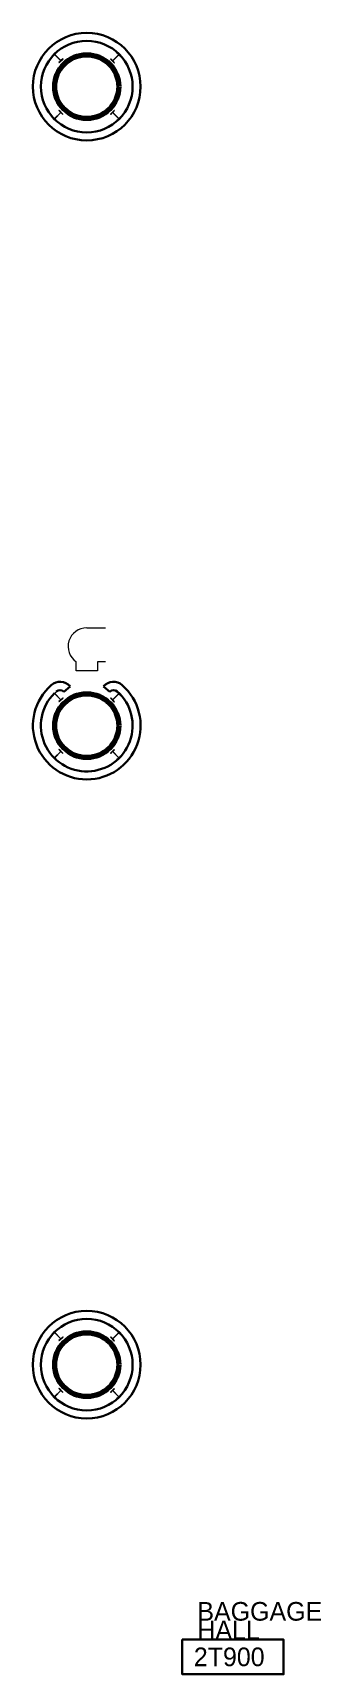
# Model space of a CAD drawing. Header units: metres. Extents: x 1807 to 3745, y 842 to 1968.
# Drawn here: x 3436.99 to 3442.4, y 1350.19 to 1381.01 of the extents above; entities that cross this region are included whole.
import ezdxf
from ezdxf.enums import TextEntityAlignment as Align

# ---------------------------------------------------------------- set-up
doc = ezdxf.new("R2010")
doc.units = ezdxf.units.M
doc.header["$MEASUREMENT"] = 0
for name, color, linetype, lineweight in [('Level 1', 7, 'Continuous', 0), ('Level 31', 7, 'Continuous', 0), ('Level 33', 7, 'Continuous', 0), ('TRIRIGA DOOR BOX', 7, 'Continuous', 0)]:
    doc.layers.add(name, color=color, linetype=linetype, lineweight=lineweight)
doc.styles.add('Style-CHAR_FAST_FONT', font='CHAR_FAST_FONT.shx', dxfattribs={"height": 0.2})

msp = doc.modelspace()

# ---------------------------------------------------------------- linework, layer by layer
at = {"layer": 'Level 1', "color": 7, "linetype": 'Continuous', "lineweight": 13}
for p, q in [((3437.43, 1380.643), (3437.358, 1380.571)), ((3437.358, 1380.571), (3437.364, 1380.566)), ((3437.364, 1380.566), (3437.393, 1380.595)), ((3437.403, 1380.595), (3437.507, 1380.491)), ((3437.407, 1380.609), (3437.435, 1380.638)), ((3437.51, 1380.494), (3437.407, 1380.598)), ((3437.435, 1380.638), (3437.43, 1380.643)), ((3438.595, 1380.597), (3438.491, 1380.493)), ((3438.494, 1380.49), (3438.598, 1380.593)), ((3438.571, 1380.642), (3438.566, 1380.636)), ((3438.566, 1380.636), (3438.595, 1380.607)), ((3438.643, 1380.57), (3438.571, 1380.642)), ((3438.609, 1380.593), (3438.637, 1380.565)), ((3438.637, 1380.565), (3438.643, 1380.57)), ((3437.507, 1380.48), (3437.478, 1380.451)), ((3437.478, 1380.451), (3437.484, 1380.446)), ((3437.484, 1380.446), (3437.556, 1380.517)), ((3437.55, 1380.523), (3437.521, 1380.494)), ((3437.556, 1380.517), (3437.55, 1380.523)), ((3438.451, 1380.522), (3438.446, 1380.516)), ((3438.446, 1380.516), (3438.517, 1380.444)), ((3438.48, 1380.493), (3438.451, 1380.522)), ((3438.523, 1380.45), (3438.494, 1380.479)), ((3438.517, 1380.444), (3438.523, 1380.45)), ((3437.363, 1379.435), (3437.357, 1379.43)), ((3437.357, 1379.43), (3437.429, 1379.358)), ((3437.391, 1379.407), (3437.363, 1379.435)), ((3437.506, 1379.51), (3437.402, 1379.407)), ((3437.405, 1379.403), (3437.509, 1379.507)), ((3437.434, 1379.364), (3437.405, 1379.393)), ((3437.429, 1379.358), (3437.434, 1379.364)), ((3437.483, 1379.556), (3437.477, 1379.55)), ((3437.477, 1379.55), (3437.506, 1379.521)), ((3437.554, 1379.484), (3437.483, 1379.556)), ((3437.52, 1379.507), (3437.549, 1379.478)), ((3437.549, 1379.478), (3437.554, 1379.484)), ((3438.516, 1379.554), (3438.444, 1379.483)), ((3438.444, 1379.483), (3438.45, 1379.477)), ((3438.45, 1379.477), (3438.479, 1379.506)), ((3438.49, 1379.506), (3438.593, 1379.402)), ((3438.493, 1379.52), (3438.522, 1379.549)), ((3438.597, 1379.405), (3438.493, 1379.509)), ((3438.522, 1379.549), (3438.516, 1379.554)), ((3438.593, 1379.391), (3438.565, 1379.362)), ((3438.565, 1379.362), (3438.57, 1379.357)), ((3438.57, 1379.357), (3438.642, 1379.429)), ((3438.636, 1379.434), (3438.607, 1379.405)), ((3438.642, 1379.429), (3438.636, 1379.434)), ((3438, 1369.837), (3438.35, 1369.837)), ((3437.8, 1369.027), (3437.8, 1369.2)), ((3438.35, 1369.2), (3438.2, 1369.2)), ((3438.2, 1369.2), (3438.2, 1369.027)), ((3438.2, 1369.027), (3437.8, 1369.027)), ((3437.43, 1368.643), (3437.358, 1368.571)), ((3437.358, 1368.571), (3437.364, 1368.566)), ((3437.364, 1368.566), (3437.393, 1368.595)), ((3437.403, 1368.595), (3437.507, 1368.491)), ((3437.407, 1368.609), (3437.435, 1368.638)), ((3437.51, 1368.494), (3437.407, 1368.598)), ((3437.435, 1368.638), (3437.43, 1368.643)), ((3437.55, 1368.523), (3437.521, 1368.494)), ((3437.556, 1368.517), (3437.55, 1368.523)), ((3438.451, 1368.522), (3438.446, 1368.516)), ((3438.48, 1368.493), (3438.451, 1368.522)), ((3438.595, 1368.597), (3438.491, 1368.493)), ((3438.494, 1368.49), (3438.598, 1368.593)), ((3438.571, 1368.642), (3438.566, 1368.636)), ((3438.566, 1368.636), (3438.595, 1368.607)), ((3438.643, 1368.57), (3438.571, 1368.642)), ((3438.609, 1368.593), (3438.637, 1368.565)), ((3438.637, 1368.565), (3438.643, 1368.57)), ((3437.507, 1368.48), (3437.478, 1368.451)), ((3437.478, 1368.451), (3437.484, 1368.446)), ((3437.484, 1368.446), (3437.556, 1368.517)), ((3438.446, 1368.516), (3438.517, 1368.444)), ((3438.523, 1368.45), (3438.494, 1368.479)), ((3438.517, 1368.444), (3438.523, 1368.45)), ((3437.363, 1367.435), (3437.357, 1367.43)), ((3437.357, 1367.43), (3437.429, 1367.358)), ((3437.391, 1367.407), (3437.363, 1367.435)), ((3437.506, 1367.51), (3437.402, 1367.407)), ((3437.405, 1367.403), (3437.509, 1367.507)), ((3437.434, 1367.364), (3437.405, 1367.393)), ((3437.429, 1367.358), (3437.434, 1367.364)), ((3437.483, 1367.556), (3437.477, 1367.55)), ((3437.477, 1367.55), (3437.506, 1367.521)), ((3437.554, 1367.484), (3437.483, 1367.556)), ((3437.52, 1367.507), (3437.549, 1367.478)), ((3437.549, 1367.478), (3437.554, 1367.484)), ((3438.516, 1367.554), (3438.444, 1367.483)), ((3438.444, 1367.483), (3438.45, 1367.477)), ((3438.45, 1367.477), (3438.479, 1367.506)), ((3438.49, 1367.506), (3438.593, 1367.402)), ((3438.493, 1367.52), (3438.522, 1367.549)), ((3438.597, 1367.405), (3438.493, 1367.509)), ((3438.522, 1367.549), (3438.516, 1367.554)), ((3438.593, 1367.391), (3438.565, 1367.362)), ((3438.565, 1367.362), (3438.57, 1367.357)), ((3438.57, 1367.357), (3438.642, 1367.429)), ((3438.636, 1367.434), (3438.607, 1367.405)), ((3438.642, 1367.429), (3438.636, 1367.434)), ((3437.43, 1356.643), (3437.358, 1356.571)), ((3437.358, 1356.571), (3437.364, 1356.566)), ((3437.364, 1356.566), (3437.393, 1356.595)), ((3437.403, 1356.595), (3437.507, 1356.491)), ((3437.407, 1356.609), (3437.435, 1356.638)), ((3437.51, 1356.494), (3437.407, 1356.598)), ((3437.435, 1356.638), (3437.43, 1356.643)), ((3437.484, 1356.446), (3437.556, 1356.517)), ((3437.55, 1356.523), (3437.521, 1356.494)), ((3437.556, 1356.517), (3437.55, 1356.523)), ((3438.451, 1356.522), (3438.446, 1356.516)), ((3438.446, 1356.516), (3438.517, 1356.444)), ((3438.48, 1356.493), (3438.451, 1356.522)), ((3438.595, 1356.597), (3438.491, 1356.493)), ((3438.494, 1356.49), (3438.598, 1356.593)), ((3438.571, 1356.642), (3438.566, 1356.636)), ((3438.566, 1356.636), (3438.595, 1356.607)), ((3438.643, 1356.57), (3438.571, 1356.642)), ((3438.609, 1356.593), (3438.637, 1356.565)), ((3438.637, 1356.565), (3438.643, 1356.57)), ((3437.507, 1356.48), (3437.478, 1356.451)), ((3437.478, 1356.451), (3437.484, 1356.446)), ((3438.523, 1356.45), (3438.494, 1356.479)), ((3438.517, 1356.444), (3438.523, 1356.45)), ((3437.363, 1355.435), (3437.357, 1355.43)), ((3437.357, 1355.43), (3437.429, 1355.358)), ((3437.391, 1355.407), (3437.363, 1355.435)), ((3437.506, 1355.51), (3437.402, 1355.407)), ((3437.405, 1355.403), (3437.509, 1355.507)), ((3437.434, 1355.364), (3437.405, 1355.393)), ((3437.429, 1355.358), (3437.434, 1355.364)), ((3437.483, 1355.556), (3437.477, 1355.55)), ((3437.477, 1355.55), (3437.506, 1355.521)), ((3437.554, 1355.484), (3437.483, 1355.556)), ((3437.52, 1355.507), (3437.549, 1355.478)), ((3437.549, 1355.478), (3437.554, 1355.484)), ((3438.516, 1355.554), (3438.444, 1355.483)), ((3438.444, 1355.483), (3438.45, 1355.477)), ((3438.45, 1355.477), (3438.479, 1355.506)), ((3438.49, 1355.506), (3438.593, 1355.402)), ((3438.493, 1355.52), (3438.522, 1355.549)), ((3438.597, 1355.405), (3438.493, 1355.509)), ((3438.522, 1355.549), (3438.516, 1355.554)), ((3438.593, 1355.391), (3438.565, 1355.362)), ((3438.565, 1355.362), (3438.57, 1355.357)), ((3438.57, 1355.357), (3438.642, 1355.429)), ((3438.636, 1355.434), (3438.607, 1355.405)), ((3438.642, 1355.429), (3438.636, 1355.434))]:
    msp.add_line(p, q, dxfattribs=at)
at = {"layer": 'Level 1', "color": 7, "linetype": 'Continuous', "lineweight": 30}
for p, q in [((3437.687, 1368.738), (3437.569, 1368.634)), ((3437.687, 1368.738), (3437.569, 1368.634)), ((3438.313, 1368.738), (3438.431, 1368.634))]:
    msp.add_line(p, q, dxfattribs=at)
for centre, radius in [((3438, 1380), 1.01), ((3438, 1380), 0.86), ((3438, 1356), 1.01), ((3438, 1356), 0.86)]:
    msp.add_circle(centre, radius, dxfattribs=at)
at = {"layer": 'Level 1', "color": 7, "linetype": 'Continuous', "lineweight": 70}
for centre in [(3438, 1380), (3438, 1368), (3438, 1356)]:
    msp.add_circle(centre, 0.6, dxfattribs=at)
at = {"layer": 'Level 1', "color": 7, "linetype": 'Continuous', "lineweight": 13}
for centre, radius, start, end in [((3437.398, 1380.589), 0.0076, 45, 135), ((3437.412, 1380.603), 0.0076, 135, 225), ((3438.589, 1380.602), 0.0076, 315, 45), ((3438.603, 1380.588), 0.0076, 45, 135), ((3437.502, 1380.485), 0.0076, 315, 45), ((3437.516, 1380.499), 0.0076, 225, 315), ((3438.485, 1380.498), 0.0076, 225, 315), ((3438.499, 1380.484), 0.0076, 135, 225), ((3437.397, 1379.412), 0.0076, 225, 315), ((3437.411, 1379.398), 0.0076, 135, 225), ((3437.501, 1379.516), 0.0076, 315, 45), ((3437.515, 1379.502), 0.0076, 45, 135), ((3438.484, 1379.501), 0.0076, 45, 135), ((3438.498, 1379.515), 0.0076, 135, 225), ((3438.588, 1379.397), 0.0076, 315, 45), ((3438.602, 1379.411), 0.0076, 225, 315), ((3438, 1369.487), 0.35, 90.0019, 235.1483), ((3437.398, 1368.589), 0.0076, 45, 135), ((3437.412, 1368.603), 0.0076, 135, 225), ((3438.589, 1368.602), 0.0076, 315, 45), ((3438.603, 1368.588), 0.0076, 45, 135), ((3437.502, 1368.485), 0.0076, 315, 45), ((3437.516, 1368.499), 0.0076, 225, 315), ((3438.485, 1368.498), 0.0076, 225, 315), ((3438.499, 1368.484), 0.0076, 135, 225), ((3437.397, 1367.412), 0.0076, 225, 315), ((3437.411, 1367.398), 0.0076, 135, 225), ((3437.501, 1367.516), 0.0076, 315, 45), ((3437.515, 1367.502), 0.0076, 45, 135), ((3438.484, 1367.501), 0.0076, 45, 135), ((3438.498, 1367.515), 0.0076, 135, 225), ((3438.588, 1367.397), 0.0076, 315, 45), ((3438.602, 1367.411), 0.0076, 225, 315), ((3437.398, 1356.589), 0.0076, 45, 135), ((3437.412, 1356.603), 0.0076, 135, 225), ((3438.589, 1356.602), 0.0076, 315, 45), ((3438.603, 1356.588), 0.0076, 45, 135), ((3437.502, 1356.485), 0.0076, 315, 45), ((3437.516, 1356.499), 0.0076, 225, 315), ((3438.485, 1356.498), 0.0076, 225, 315), ((3438.499, 1356.484), 0.0076, 135, 225), ((3437.397, 1355.412), 0.0076, 225, 315), ((3437.411, 1355.398), 0.0076, 135, 225), ((3437.501, 1355.516), 0.0076, 315, 45), ((3437.515, 1355.502), 0.0076, 45, 135), ((3438.484, 1355.501), 0.0076, 45, 135), ((3438.498, 1355.515), 0.0076, 135, 225), ((3438.588, 1355.397), 0.0076, 315, 45), ((3438.602, 1355.411), 0.0076, 225, 315)]:
    msp.add_arc(centre, radius, start, end, dxfattribs=at)
at = {"layer": 'Level 1', "color": 7, "linetype": 'Continuous', "lineweight": 30}
for centre, radius, start, end in [((3438, 1368), 1.01, 131.2423, 48.7577), ((3438, 1368), 0.86, 134.8407, 48.3352), ((3437.499, 1368.573), 0.25, 41.5033, 131.5018), ((3437.499, 1368.573), 0.25, 41.5033, 131.5018), ((3437.494, 1368.568), 0.1, 41.5033, 131.5018), ((3437.494, 1368.568), 0.1, 41.5033, 131.5018), ((3438.501, 1368.573), 0.25, 48.4982, 138.4967), ((3438.506, 1368.568), 0.1, 48.4982, 138.4967)]:
    msp.add_arc(centre, radius, start, end, dxfattribs=at)
at = {"layer": 'TRIRIGA DOOR BOX', "color": 251, "linetype": 'Continuous', "lineweight": 30, "true_color": 0x555555}
msp.add_lwpolyline([(3439.792, 1350.838), (3441.692, 1350.838), (3441.692, 1350.188), (3439.792, 1350.188)], close=True, dxfattribs=at)

# ---------------------------------------------------------------- texts
at = {"layer": 'Level 31', "color": 7, "linetype": 'Continuous', "lineweight": 30, "insert": (3440.075, 1351.193), "char_height": 0.35, "width": 2.54949, "attachment_point": 4, "line_spacing_factor": 0.6, "style": 'Style-CHAR_FAST_FONT'}
msp.add_mtext('BAGGAGE\\PHALL\\P', dxfattribs=at)
at = {"layer": 'Level 33', "color": 7, "linetype": 'Continuous', "lineweight": 30, "style": 'Style-CHAR_FAST_FONT'}
msp.add_text('2T900', height=0.35, dxfattribs=at).set_placement((3440.009, 1350.513), align=Align.MIDDLE_LEFT)

doc.saveas('drawing.dxf')
